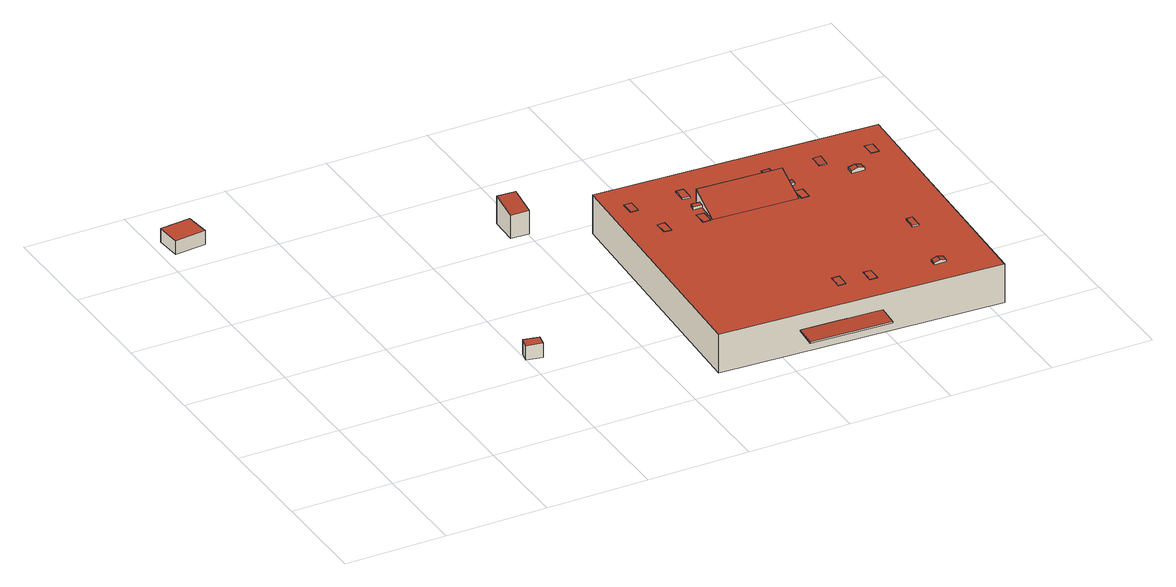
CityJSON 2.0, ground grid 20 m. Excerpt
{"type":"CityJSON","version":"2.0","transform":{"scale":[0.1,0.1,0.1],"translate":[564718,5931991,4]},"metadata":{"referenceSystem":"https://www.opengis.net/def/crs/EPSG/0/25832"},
"CityObjects":{
"building1":{"type":"Building","attributes":{"Grundfläche 2D":"29.780934","Grundhöhe NN":"5.953"},"geometry":[{"type":"Solid","lod":"3","boundaries":[[[[0,1,2,3]],[[4,5,3,2]],[[5,6,0,3]],[[6,7,1,0]],[[7,4,2,1]],[[7,6,5,4]]]],"semantics":{"surfaces":[{"type":"RoofSurface"},{"type":"WallSurface"},{"type":"GroundSurface"}],"values":[[0,1,1,1,1,2]]}}]},
"building2":{"type":"Building","attributes":{"Grundfläche 2D":"6.657409","Grundhöhe NN":"5.007"},"geometry":[{"type":"Solid","lod":"3","boundaries":[[[[8,9,10,11]],[[12,13,11,10]],[[13,14,8,11]],[[14,15,9,8]],[[15,12,10,9]],[[15,14,13,12]]]],"semantics":{"surfaces":[{"type":"RoofSurface"},{"type":"WallSurface"},{"type":"GroundSurface"}],"values":[[0,1,1,1,1,2]]}}]},
"building3":{"type":"Building","attributes":{"Grundfläche 2D":"20.908819","Grundhöhe NN":"5.488"},"geometry":[{"type":"Solid","lod":"3","boundaries":[[[[16,17,18,19]],[[20,21,19,18]],[[21,22,16,19]],[[22,23,17,16]],[[23,20,18,17]],[[23,22,21,20]]]],"semantics":{"surfaces":[{"type":"RoofSurface"},{"type":"WallSurface"},{"type":"GroundSurface"}],"values":[[0,1,1,1,1,2]]}}]},
"building4":{"type":"Building","attributes":{"Grundfläche 2D":"2868.999644","Grundhöhe NN":"4.609"},"children":["building4-1","building4-2","building4-3","building4-4","building4-5","building4-6","building4-7","building4-8","building4-9","building4-10","building4-11","building4-12","building4-13","building4-14","building4-15","building4-16"],"geometry":[{"type":"MultiSurface","lod":"3","boundaries":[[[24,25,26,27]],[[28,29,30,31],[24,27,32,33,34,35]],[[36,37,38,39]],[[27,26,34,33,40,41,32]],[[35,25,24]],[[35,34,26,25]],[[28,42,43,29]],[[37,44,45,30,29,43,46,38]],[[31,30,45,47]],[[28,31,47,42]],[[39,38,46,48]],[[36,39,48,49]],[[37,36,49,44]],[[43,42,47,45,44,49,48,46]]],"semantics":{"surfaces":[{"type":"RoofSurface"},{"type":"WallSurface"},{"type":"GroundSurface"}],"values":[0,0,0,1,1,1,1,1,1,1,1,1,1,2]}}]},
"building4-1":{"type":"BuildingInstallation","parents":["building4"],"geometry":[{"type":"MultiSurface","lod":"3","boundaries":[[[50,51,41,40]],[[33,52,50,40]],[[52,53,51,50]],[[53,32,41,51]]],"semantics":{"surfaces":[{"type":"RoofSurface"},{"type":"WallSurface"}],"values":[0,1,1,1]}}]},
"building4-2":{"type":"BuildingInstallation","parents":["building4"],"geometry":[{"type":"MultiSurface","lod":"3","boundaries":[[[54,55,56,57]],[[58,59,57,56]],[[54,57,59,60]],[[60,61,55,54]],[[56,55,61,58]]],"semantics":{"surfaces":[{"type":"RoofSurface"},{"type":"WallSurface"}],"values":[0,1,1,1,1]}}]},
"building4-3":{"type":"BuildingInstallation","parents":["building4"],"geometry":[{"type":"MultiSurface","lod":"3","boundaries":[[[62,63,64,65]],[[65,64,66,67]],[[62,65,67,68]],[[63,62,68,69]],[[64,63,69,66]]],"semantics":{"surfaces":[{"type":"RoofSurface"},{"type":"WallSurface"}],"values":[0,1,1,1,1]}}]},
"building4-4":{"type":"BuildingInstallation","parents":["building4"],"geometry":[{"type":"MultiSurface","lod":"3","boundaries":[[[70,71,72,73]],[[71,70,74,75]],[[72,71,75,76]],[[73,72,76,77]],[[70,73,77,74]]],"semantics":{"surfaces":[{"type":"RoofSurface"},{"type":"WallSurface"}],"values":[0,1,1,1,1]}}]},
"building4-5":{"type":"BuildingInstallation","parents":["building4"],"geometry":[{"type":"MultiSurface","lod":"3","boundaries":[[[78,79,80,81]],[[82,78,81,83]],[[80,84,85,83,81]],[[85,86,82,83]],[[82,86,87,79,78]],[[80,79,87,84]]],"semantics":{"surfaces":[{"type":"RoofSurface"},{"type":"WallSurface"}],"values":[0,0,1,1,1,1]}}]},
"building4-6":{"type":"BuildingInstallation","parents":["building4"],"geometry":[{"type":"MultiSurface","lod":"3","boundaries":[[[88,89,90,91]],[[92,93,89,88]],[[94,95,91,90]],[[88,91,95,92]],[[90,89,93,94]]],"semantics":{"surfaces":[{"type":"RoofSurface"},{"type":"WallSurface"}],"values":[0,1,1,1,1]}}]},
"building4-7":{"type":"BuildingInstallation","parents":["building4"],"geometry":[{"type":"MultiSurface","lod":"3","boundaries":[[[96,97,98,99]],[[100,97,96,101]],[[102,103,99,98]],[[99,103,104,101,96]],[[104,105,100,101]],[[100,105,102,98,97]]],"semantics":{"surfaces":[{"type":"RoofSurface"},{"type":"WallSurface"}],"values":[0,0,1,1,1,1]}}]},
"building4-8":{"type":"BuildingInstallation","parents":["building4"],"geometry":[{"type":"MultiSurface","lod":"3","boundaries":[[[106,107,108,109]],[[109,108,110,111]],[[106,109,111,112]],[[107,106,112,113]],[[108,107,113,110]]],"semantics":{"surfaces":[{"type":"RoofSurface"},{"type":"WallSurface"}],"values":[0,1,1,1,1]}}]},
"building4-9":{"type":"BuildingInstallation","parents":["building4"],"geometry":[{"type":"MultiSurface","lod":"3","boundaries":[[[114,115,116,117]],[[117,116,118,119]],[[114,117,119,120]],[[115,114,120,121]],[[116,115,121,118]]],"semantics":{"surfaces":[{"type":"RoofSurface"},{"type":"WallSurface"}],"values":[0,1,1,1,1]}}]},
"building4-10":{"type":"BuildingInstallation","parents":["building4"],"geometry":[{"type":"MultiSurface","lod":"3","boundaries":[[[122,123,124,125]],[[125,124,126,127]],[[122,125,127,128]],[[123,122,128,129]],[[124,123,129,126]]],"semantics":{"surfaces":[{"type":"RoofSurface"},{"type":"WallSurface"}],"values":[0,1,1,1,1]}}]},
"building4-11":{"type":"BuildingInstallation","parents":["building4"],"geometry":[{"type":"MultiSurface","lod":"3","boundaries":[[[130,131,132,133]],[[132,131,134,135]],[[133,132,135,136]],[[136,137,130,133]],[[137,134,131,130]]],"semantics":{"surfaces":[{"type":"RoofSurface"},{"type":"WallSurface"}],"values":[0,1,1,1,1]}}]},
"building4-12":{"type":"BuildingInstallation","parents":["building4"],"geometry":[{"type":"MultiSurface","lod":"3","boundaries":[[[138,139,140,141]],[[139,138,142,143]],[[140,139,143,144]],[[141,140,144,145]],[[138,141,145,142]]],"semantics":{"surfaces":[{"type":"RoofSurface"},{"type":"WallSurface"}],"values":[0,1,1,1,1]}}]},
"building4-13":{"type":"BuildingInstallation","parents":["building4"],"geometry":[{"type":"MultiSurface","lod":"3","boundaries":[[[146,147,148,149]],[[147,146,150,151]],[[149,148,152,153]],[[146,149,153,150]],[[148,147,151,152]]],"semantics":{"surfaces":[{"type":"RoofSurface"},{"type":"WallSurface"}],"values":[0,1,1,1,1]}}]},
"building4-14":{"type":"BuildingInstallation","parents":["building4"],"geometry":[{"type":"MultiSurface","lod":"3","boundaries":[[[154,155,156,157]],[[157,156,158,159]],[[154,157,159,160]],[[155,154,160,161]],[[156,155,161,158]]],"semantics":{"surfaces":[{"type":"RoofSurface"},{"type":"WallSurface"}],"values":[0,1,1,1,1]}}]},
"building4-15":{"type":"BuildingInstallation","parents":["building4"],"geometry":[{"type":"MultiSurface","lod":"3","boundaries":[[[162,163,164,165]],[[164,163,166,167]],[[165,164,167,168]],[[162,165,168,169]],[[163,162,169,166]]],"semantics":{"surfaces":[{"type":"RoofSurface"},{"type":"WallSurface"}],"values":[0,1,1,1,1]}}]},
"building4-16":{"type":"BuildingInstallation","parents":["building4"],"geometry":[{"type":"MultiSurface","lod":"3","boundaries":[[[170,171,172,173]],[[174,175,173,172]],[[175,176,170,173]],[[176,177,171,170]],[[177,174,172,171]],[[177,176,175,174]]],"semantics":{"surfaces":[{"type":"RoofSurface"},{"type":"WallSurface"},{"type":"OuterCeilingSurface"}],"values":[0,1,1,1,1,2]}}]}
},
"vertices":[
[70,889,48],[10,883,48],[14,834,48],[75,840,48],[14,834,20],[75,840,20],[70,889,20],[10,883,20],
[432,264,39],[402,270,39],[397,249,39],[428,243,39],[397,249,10],[428,243,10],[432,264,10],[402,270,10],
[599,668,71],[562,670,71],[560,613,63],[596,612,63],[560,613,15],[596,612,15],[599,668,15],[562,670,15],
[1015,395,85],[1018,463,110],[852,471,110],[849,403,85],[678,58,85],[1230,32,85],[1254,549,85],[702,575,85],[851,447,85],[852,457,85],[852,471,85],[1018,463,85],[1260,204,39],[1238,205,39],[1237,173,39],[1258,172,39],[852,457,91],[851,447,91],[678,58,6],[1230,32,6],[1238,205,6],[1254,549,6],[1237,173,6],[702,575,6],[1258,172,6],[1260,204,6],
[835,458,91],[834,448,91],[835,458,85],[834,448,85],
[1159,243,88],[1147,243,88],[1146,218,88],[1158,217,88],[1146,218,85],[1158,217,85],[1159,243,85],[1147,243,85],
[769,432,86],[754,432,86],[754,406,86],[769,405,86],[754,406,85],[769,405,85],[769,432,85],[754,432,85],
[1214,495,86],[1198,495,86],[1198,469,86],[1213,468,86],[1214,495,85],[1198,495,85],[1198,469,85],[1213,468,85],
[1133,101,92],[1121,101,89],[1120,88,89],[1132,87,92],[1145,100,89],[1144,87,89],[1120,88,85],[1144,87,85],[1145,100,85],[1121,101,85],
[1114,500,87],[1099,501,86],[1097,474,86],[1112,473,87],[1114,500,85],[1099,501,85],[1097,474,85],[1112,473,85],
[1149,426,93],[1149,439,93],[1137,440,90],[1136,426,90],[1161,439,90],[1161,425,90],[1137,440,85],[1136,426,85],[1161,425,85],[1161,439,85],
[1013,122,86],[998,123,86],[997,96,86],[1012,95,86],[997,96,85],[1012,95,85],[1013,122,85],[998,123,85],
[849,513,88],[834,513,88],[833,487,88],[848,486,88],[833,487,85],[848,486,85],[849,513,85],[834,513,85],
[748,518,86],[733,518,86],[733,492,86],[748,491,86],[733,492,85],[748,491,85],[748,518,85],[733,518,85],
[955,131,86],[940,131,86],[939,104,86],[954,104,86],[940,131,85],[939,104,85],[954,104,85],[955,131,85],
[1035,419,86],[1020,419,86],[1019,392,86],[1034,392,86],[1035,419,85],[1020,419,85],[1019,392,85],[1034,392,85],
[845,428,86],[830,429,86],[829,402,86],[844,402,86],[845,428,85],[830,429,85],[829,402,85],[844,402,85],
[1030,449,90],[1020,449,90],[1019,439,90],[1030,439,90],[1019,439,85],[1030,439,85],[1030,449,85],[1020,449,85],
[1015,506,86],[999,506,86],[999,478,86],[1014,478,86],[999,506,85],[999,478,85],[1014,478,85],[1015,506,85],
[993,3,51],[995,43,54],[835,50,54],[833,10,51],[835,50,52],[833,10,48],[993,3,48],[995,43,52]
]}
